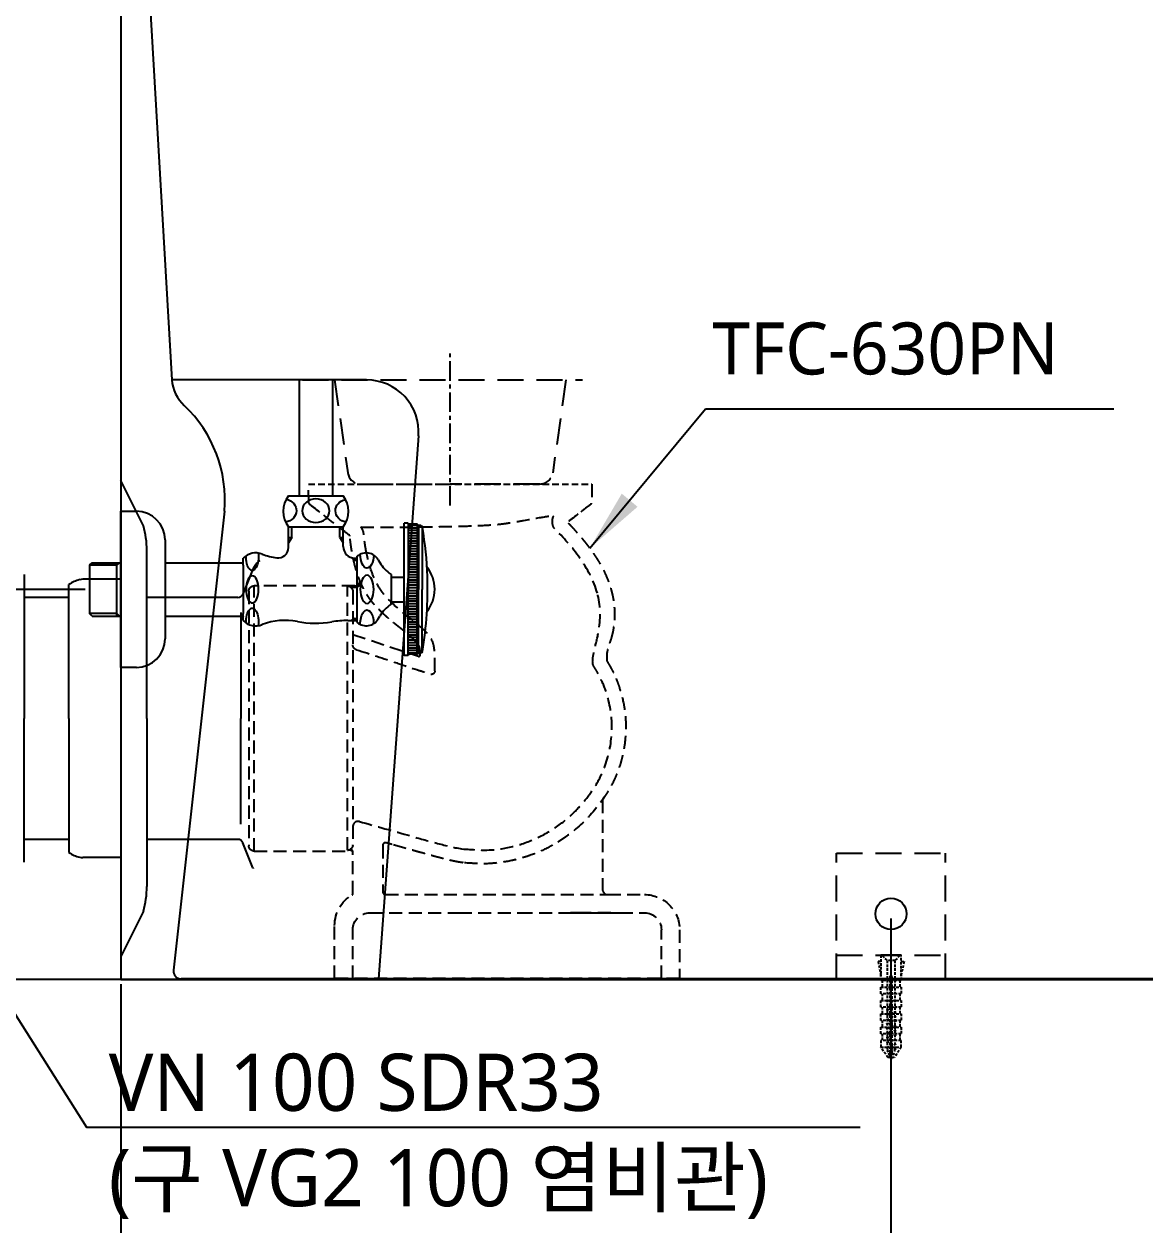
# Model space of a CAD drawing. Extents: x 5956 to 12061, y 2783 to 5292.
# Drawn here: x 9388.9 to 9820, y 3017.4 to 3479.1 of the extents above; entities that cross this region are included whole.
import ezdxf

# ---------------------------------------------------------------- set-up
doc = ezdxf.new("R2010")
doc.units = 0
doc.header["$LTSCALE"] = 20
doc.header["$MEASUREMENT"] = 0
for name, pattern in [('CENTER', [2, 1.25, -0.25, 0.25, -0.25]), ('HIDDEN', [0.375, 0.25, -0.125]), ('HIDDEN2', [0.1875, 0.125, -0.0625])]:
    doc.linetypes.add(name, pattern=pattern)
doc.layers.get('0').update_dxf_attribs({"linetype": 'CONTINUOUS'})
doc.layers.get('DEFPOINTS').update_dxf_attribs({"linetype": 'CONTINUOUS'})
for name, color, linetype in [('2', 2, 'CONTINUOUS'), ('3', 3, 'CONTINUOUS'), ('4', 4, 'CONTINUOUS'), ('6', 6, 'CONTINUOUS'), ('전열', 7, 'CONTINUOUS')]:
    doc.layers.add(name, color=color, linetype=linetype)
doc.styles.add('ROMANS', font='NanumGothic.ttf', dxfattribs={"height": 10.144927})
doc.styles.get("Standard").update_dxf_attribs({"font": 'NanumGothic.ttf'})
doc.dimstyles.get("Standard").update_dxf_attribs({"dimtxt": 2.7, "dimasz": 2.5, "dimexe": 1.5, "dimexo": 1.5, "dimgap": 1.5, "dimtad": 1, "dimdec": 0, "dimlfac": 10, "dimzin": 0, "dimdsep": 46, "dimtxsty": 'Standard', "dimcen": 0, "dimclrt": 2, "dimadec": 0, "dimazin": 0, "dimtfac": 1, "dimtdec": 0, "dimtmove": 0, "dimatfit": 3, "dimfxl": 0, "dimtolj": 1, "dimtzin": 0, "dimarcsym": 0})

# ---------------------------------------------------------------- blocks, each defined once
blk = doc.blocks.new('*D18')
at = {"color": 3, "lineweight": -2}
for p, q in [((9412.43, 3261.75), (9272.85, 3261.75)), ((9278.85, 3237.75), (9278.85, 3211.78)), ((9278.85, 3135.75), (9278.85, 3161.72)), ((9424.31, 3111.75), (9272.85, 3111.75))]:
    blk.add_line(p, q, dxfattribs=at)
at = {"color": 3}
for points in [[(9274.85, 3237.75), (9282.85, 3237.75), (9278.85, 3261.75)], [(9274.85, 3135.75), (9282.85, 3135.75), (9278.85, 3111.75)]]:
    blk.add_solid(points, dxfattribs=at)
at = {"layer": 'DEFPOINTS', "color": 0}
for p in [(9278.85, 3261.75), (9414.23, 3261.75), (9426.11, 3111.75)]:
    blk.add_point(p, dxfattribs=at)
at = {"color": 2, "insert": (9278.85, 3186.75), "char_height": 24, "attachment_point": 5}
blk.add_mtext('\\A1;150', dxfattribs=at)
blk = doc.blocks.new('*D20')
at = {"color": 3, "lineweight": -2}
for p, q in [((9495.67, 3687.75), (9228.54, 3687.75)), ((9234.54, 3663.75), (9234.54, 3424.68)), ((9234.54, 3135.75), (9234.54, 3374.82)), ((9479.63, 3111.75), (9228.54, 3111.75))]:
    blk.add_line(p, q, dxfattribs=at)
at = {"color": 3}
for points in [[(9230.54, 3663.75), (9238.54, 3663.75), (9234.54, 3687.75)], [(9230.54, 3135.75), (9238.54, 3135.75), (9234.54, 3111.75)]]:
    blk.add_solid(points, dxfattribs=at)
at = {"layer": 'DEFPOINTS', "color": 0}
for p in [(9497.47, 3687.75), (9234.54, 3111.75), (9481.43, 3111.75)]:
    blk.add_point(p, dxfattribs=at)
at = {"color": 2, "insert": (9234.54, 3399.75), "char_height": 24, "attachment_point": 5}
blk.add_mtext('\\A1;575', dxfattribs=at)
blk = doc.blocks.new('*D24')
at = {"color": 3, "lineweight": -2}
for p, q in [((9722.3, 3135.2), (9722.3, 2955.58)), ((9426.11, 3109.95), (9426.11, 2955.58)), ((9450.11, 2961.58), (9698.3, 2961.58))]:
    blk.add_line(p, q, dxfattribs=at)
at = {"color": 3}
for points in [[(9450.11, 2965.58), (9450.11, 2957.58), (9426.11, 2961.58)], [(9698.3, 2965.58), (9698.3, 2957.58), (9722.3, 2961.58)]]:
    blk.add_solid(points, dxfattribs=at)
at = {"layer": 'DEFPOINTS', "color": 0}
for p in [(9722.3, 3137), (9426.11, 3111.75), (9722.3, 2961.58)]:
    blk.add_point(p, dxfattribs=at)
at = {"color": 2, "insert": (9579.2, 2986.65), "char_height": 24, "attachment_point": 5}
blk.add_mtext('\\A1;295', dxfattribs=at)
blk = doc.blocks.new('*D25')
at = {"color": 3, "lineweight": -2}
for p, q in [((10113.67, 3508.31), (10113.67, 2895.88)), ((9426.11, 3109.95), (9426.11, 2895.88)), ((9450.11, 2901.88), (10089.67, 2901.88))]:
    blk.add_line(p, q, dxfattribs=at)
at = {"color": 3}
for points in [[(9450.11, 2905.88), (9450.11, 2897.88), (9426.11, 2901.88)], [(10089.67, 2905.88), (10089.67, 2897.88), (10113.67, 2901.88)]]:
    blk.add_solid(points, dxfattribs=at)
at = {"layer": 'DEFPOINTS', "color": 0}
for p in [(10113.67, 3510.11), (9426.11, 3111.75), (10113.67, 2901.88)]:
    blk.add_point(p, dxfattribs=at)
at = {"color": 2, "insert": (9749.76, 2926.95), "char_height": 24, "attachment_point": 5}
blk.add_mtext('\\A1;690', dxfattribs=at)
blk = doc.blocks.new('*D27')
at = {"color": 3, "lineweight": -2}
for p, q in [((9651.66, 4066.57), (9163.41, 4066.57)), ((9169.41, 4042.57), (9169.41, 3614.23)), ((9169.41, 3135.75), (9169.41, 3564.1)), ((9424.31, 3111.75), (9163.41, 3111.75))]:
    blk.add_line(p, q, dxfattribs=at)
at = {"color": 3}
for points in [[(9165.41, 4042.57), (9173.41, 4042.57), (9169.41, 4066.57)], [(9165.41, 3135.75), (9173.41, 3135.75), (9169.41, 3111.75)]]:
    blk.add_solid(points, dxfattribs=at)
at = {"layer": 'DEFPOINTS', "color": 0}
for p in [(9653.46, 4066.57), (9169.41, 3111.75), (9426.11, 3111.75)]:
    blk.add_point(p, dxfattribs=at)
at = {"color": 2, "insert": (9169.41, 3589.16), "char_height": 24, "attachment_point": 5}
blk.add_mtext('\\A1;955', dxfattribs=at)

msp = doc.modelspace()

# ---------------------------------------------------------------- linework, layer by layer
at = {"color": 7}
for p, q in [((9437.3, 3487.65), (9445.69, 3342.24)), ((9520.65, 3342.24), (9445.69, 3342.24)), ((9540.6, 3320.77), (9525.26, 3112)), ((9465.93, 3291.81), (9446.36, 3115.33)), ((9974.92, 3112), (9449.34, 3112))]:
    msp.add_line(p, q, dxfattribs=at)
at = {"color": 1, "linetype": 'CENTER', "ltscale": 0.3}
msp.add_line((9552.8, 3293.97), (9552.8, 3352.45), dxfattribs=at)
at = {"color": 6}
for p, q in [((9434.8, 3286.22), (9426.12, 3303.62)), ((9436.12, 3212.12), (9436.12, 3276.73)), ((9426.12, 3265.62), (9411.51, 3265.62)), ((9406.12, 3212.12), (9406.12, 3263.62)), ((9406.12, 3212.12), (9406.12, 3160.62)), ((9436.12, 3212.12), (9436.12, 3147.51)), ((9426.12, 3158.62), (9411.51, 3158.62)), ((9434.8, 3138.02), (9426.12, 3120.62))]:
    msp.add_line(p, q, dxfattribs=at)
at = {"color": 2, "linetype": 'HIDDEN2'}
msp.add_line((9498.29, 3302.24), (9607.3, 3302.24), dxfattribs=at)
at = {"color": 2, "linetype": 'HIDDEN'}
for p, q in [((9498.45, 3294.91), (9498.29, 3302.24)), ((9607.3, 3302.24), (9607.15, 3294.93)), ((9518.1, 3264.93), (9518.1, 3265.01)), ((9518.1, 3264.93), (9518.14, 3264.93)), ((9475.35, 3261.1), (9475.35, 3163.15)), ((9477.35, 3161.14), (9477.35, 3263.1)), ((9516.1, 3263.1), (9477.35, 3263.1)), ((9513.35, 3161.54), (9513.35, 3262.92)), ((9513.35, 3262.92), (9516.1, 3262.92)), ((9516.1, 3262.42), (9514.62, 3262.42)), ((9515.35, 3260.87), (9515.35, 3163.56)), ((9516.1, 3262.92), (9516.1, 3262.42)), ((9515.35, 3244.43), (9540.62, 3236.01)), ((9611.35, 3180.69), (9611.35, 3146.42)), ((9526.85, 3163.35), (9526.85, 3145.42)), ((9477.35, 3161.14), (9514.85, 3161.14)), ((9514.86, 3161.54), (9513.35, 3161.54)), ((9514.85, 3161.14), (9514.85, 3161.52)), ((9515.35, 3144.71), (9515.35, 3161.03)), ((9527.85, 3144.42), (9557.6, 3144.42)), ((9527.85, 3144.42), (9613.35, 3144.42)), ((9613.35, 3144.42), (9627.5, 3144.42)), ((9521.85, 3137.42), (9556.1, 3137.42)), ((9556.1, 3137.42), (9579.44, 3137.42)), ((9579.44, 3137.42), (9618, 3137.42)), ((9599, 3137.42), (9619, 3137.42)), ((9603.5, 3137.42), (9599, 3137.42)), ((9603.5, 3137.42), (9599, 3137.42)), ((9603.5, 3137.42), (9614.5, 3137.42)), ((9614.5, 3137.42), (9603.5, 3137.42)), ((9614.5, 3137.42), (9603.5, 3137.42)), ((9603.5, 3137.42), (9614.5, 3137.42)), ((9614.5, 3137.42), (9619, 3137.42)), ((9614.5, 3137.42), (9619, 3137.42)), ((9618, 3137.42), (9627.5, 3137.42)), ((9508.35, 3112.12), (9508.35, 3132.59)), ((9515.35, 3112.12), (9515.35, 3130.92)), ((9634, 3112.12), (9634, 3130.92)), ((9641, 3130.92), (9641, 3112.12)), ((9641, 3112.12), (9508.35, 3112.12))]:
    msp.add_line(p, q, dxfattribs=at)
at = {"color": 5}
for p, q in [((9476.93, 3269.54), (9473.01, 3259.87)), ((9406.12, 3258.62), (9388.88, 3258.62)), ((9436.15, 3258.62), (9436.12, 3258.62)), ((9471.15, 3258.62), (9436.12, 3258.62)), ((9436.33, 3258.62), (9436.12, 3258.62)), ((9472.27, 3252.81), (9472.27, 3212.12)), ((9472.27, 3171.43), (9472.27, 3212.12)), ((9406.12, 3165.62), (9388.88, 3165.62)), ((9471.15, 3165.62), (9436.12, 3165.62)), ((9476.93, 3154.7), (9473.01, 3164.37))]:
    msp.add_line(p, q, dxfattribs=at)
at = {"linetype": 'HIDDEN', "ltscale": 0.2}
for p, q in [((9726.23, 3121.08), (9718.37, 3121.08)), ((9718.37, 3121.08), (9718.37, 3113.06)), ((9718.91, 3120.94), (9720.77, 3119.07)), ((9725.63, 3121.08), (9718.96, 3121.08)), ((9725.69, 3120.94), (9723.82, 3119.07)), ((9726.23, 3113.06), (9726.23, 3121.08)), ((9718.37, 3118.67), (9717.35, 3118.67)), ((9717.35, 3118.67), (9718.37, 3113.46)), ((9723.82, 3119.07), (9720.77, 3119.07)), ((9720.77, 3119.07), (9720.77, 3084.98)), ((9723.82, 3119.07), (9723.82, 3084.98)), ((9726.23, 3118.67), (9727.31, 3118.67)), ((9727.31, 3118.67), (9726.23, 3113.46)), ((9718.37, 3111.45), (9718.37, 3114.02)), ((9722.78, 3113.06), (9721.82, 3113.06)), ((9721.82, 3113.06), (9721.82, 3083.38)), ((9722.78, 3083.38), (9722.78, 3113.06)), ((9726.23, 3114.02), (9726.23, 3111.45)), ((9721.82, 3111.45), (9718.37, 3111.45)), ((9718.37, 3106.32), (9718.37, 3108.89)), ((9718.37, 3108.89), (9721.82, 3108.89)), ((9718.93, 3111.45), (9718.93, 3108.89)), ((9726.23, 3111.45), (9722.78, 3111.45)), ((9722.78, 3108.89), (9726.23, 3108.89)), ((9725.67, 3111.45), (9725.67, 3108.89)), ((9726.23, 3108.89), (9726.23, 3106.32)), ((9721.82, 3106.32), (9718.37, 3106.32)), ((9718.37, 3101.19), (9718.37, 3103.75)), ((9718.37, 3103.75), (9721.82, 3103.75)), ((9718.93, 3106.32), (9718.93, 3103.75)), ((9726.23, 3106.32), (9722.78, 3106.32)), ((9722.78, 3103.75), (9726.23, 3103.75)), ((9725.67, 3106.32), (9725.67, 3103.75)), ((9726.23, 3103.75), (9726.23, 3101.19)), ((9721.82, 3101.19), (9718.37, 3101.19)), ((9718.37, 3096.05), (9718.37, 3098.62)), ((9718.37, 3098.62), (9721.82, 3098.62)), ((9718.93, 3101.19), (9718.93, 3098.62)), ((9724.3, 3101.07), (9720.29, 3099.75)), ((9724.3, 3099.29), (9720.29, 3097.98)), ((9726.23, 3101.19), (9722.78, 3101.19)), ((9722.78, 3098.62), (9726.23, 3098.62)), ((9725.67, 3101.19), (9725.67, 3098.62)), ((9726.23, 3098.62), (9726.23, 3096.05)), ((9721.82, 3096.05), (9718.37, 3096.05)), ((9718.37, 3090.92), (9718.37, 3093.48)), ((9718.37, 3093.48), (9721.82, 3093.48)), ((9718.93, 3096.05), (9718.93, 3093.48)), ((9724.3, 3097.52), (9720.29, 3096.2)), ((9724.3, 3095.75), (9720.29, 3094.43)), ((9724.3, 3093.97), (9720.29, 3092.66)), ((9726.23, 3096.05), (9722.78, 3096.05)), ((9722.78, 3093.48), (9726.23, 3093.48)), ((9725.67, 3096.05), (9725.67, 3093.48)), ((9726.23, 3093.48), (9726.23, 3090.92)), ((9721.82, 3090.92), (9718.37, 3090.92)), ((9718.93, 3090.92), (9718.93, 3088.35)), ((9724.3, 3092.2), (9720.29, 3090.89)), ((9724.3, 3090.43), (9720.29, 3089.11)), ((9724.3, 3088.66), (9720.29, 3087.34)), ((9726.23, 3090.92), (9722.78, 3090.92)), ((9725.67, 3090.92), (9725.67, 3088.35)), ((9718.37, 3088.35), (9718.37, 3085.78)), ((9721.82, 3088.35), (9718.37, 3088.35)), ((9721.1, 3081.77), (9718.37, 3085.78)), ((9718.37, 3085.78), (9721.82, 3085.78)), ((9724.3, 3086.88), (9720.29, 3085.57)), ((9724.3, 3085.11), (9720.72, 3083.93)), ((9720.77, 3084.98), (9722.3, 3080.97)), ((9723.82, 3084.98), (9722.3, 3080.97)), ((9726.23, 3088.35), (9722.78, 3088.35)), ((9722.78, 3085.78), (9726.23, 3085.78)), ((9726.23, 3085.78), (9723.5, 3081.77)), ((9726.23, 3085.78), (9726.23, 3088.35)), ((9723.5, 3081.77), (9721.1, 3081.77)), ((9723.75, 3083.16), (9721.32, 3082.36)), ((9721.82, 3083.38), (9722.78, 3083.38))]:
    msp.add_line(p, q, dxfattribs=at)
at = {"color": 7}
for centre, radius, start, end in [((9460.64, 3343.53), 15, 184.9422, 227.6133), ((9520.65, 3322.24), 20, 355.7986, 90), ((9416.11, 3296.17), 50.01, 355.0116, 46.5106), ((9449.34, 3115), 3, 173.6733, 270)]:
    msp.add_arc(centre, radius, start, end, dxfattribs=at)
at = {"color": 7, "linetype": 'HIDDEN'}
for centre, start, end in [((9518.35, 3307.24), 188.1301, 270), ((9587.25, 3307.24), 270, 351.8699)]:
    msp.add_arc(centre, 5, start, end, dxfattribs=at)
at = {"color": 6}
for centre, radius, start, end in [((9401.12, 3276.73), 35, 0, 15.7342), ((9413.51, 3252.57), 13.3, 103.9047, 123.7685), ((9411.51, 3260.62), 5, 90, 103.9047), ((9413.51, 3171.67), 13.3, 236.2315, 256.0953), ((9411.51, 3163.62), 5, 256.0953, 270), ((9401.12, 3147.51), 35, 344.2658, 0)]:
    msp.add_arc(centre, radius, start, end, dxfattribs=at)
at = {"color": 2, "linetype": 'HIDDEN'}
for centre, radius, start, end in [((9513.7, 3282.16), 0.5, 5.5039, 52.3246), ((9540.78, 3236.48), 0.5, 251.5388, 0.4513), ((9613.57, 3237.36), 0.5, 167.2289, 180.4439), ((9613.54, 3234.36), 0.5, 178.4553, 211.774), ((9611.85, 3180.69), 0.5, 144.9489, 180), ((9527.85, 3163.35), 1, 74.2908, 180), ((9514.85, 3144.71), 0.5, 300, 0), ((9527.85, 3145.42), 1, 180, 270), ((9613.35, 3146.42), 2, 180, 270)]:
    msp.add_arc(centre, radius, start, end, dxfattribs=at)
at = {"color": 5}
for centre, radius, start, end in [((9485.9, 3265.12), 10, 128.9254, 153.7566), ((9471.15, 3260.62), 2, 270, 337.9163), ((9471.15, 3163.62), 2, 22.0837, 90), ((9485.9, 3159.12), 10, 206.2434, 207.6566)]:
    msp.add_arc(centre, radius, start, end, dxfattribs=at)
at = {"color": 2, "linetype": 'HIDDEN', "extrusion": (0, 0, -1)}
for centre, radius, start, end in [((-9521.85, 3132.59), 13.5, 0, 60), ((-9627.5, 3130.92), 13.5, 90, 180), ((-9521.85, 3130.92), 6.5, 0, 90), ((-9627.5, 3130.92), 6.5, 90, 180)]:
    msp.add_arc(centre, radius, start, end, dxfattribs=at)
at = {"linetype": 'HIDDEN', "ltscale": 0.2}
for centre, start, end in [((9718.96, 3121), 90, 225), ((9725.63, 3121), 315, 90)]:
    msp.add_arc(centre, 0.0802, start, end, dxfattribs=at)
at = {"color": 2, "linetype": 'HIDDEN'}
for centre, major_axis, ratio, start_param, end_param in [((9514.85, 3161.03), (0.5, 0), 0.992126, 0, 1.570796), ((9514.86, 3161.04), (0.354, -0.354), 0.983944, 0.793491, 2.348102)]:
    msp.add_ellipse(centre, major_axis=major_axis, ratio=ratio, start_param=start_param, end_param=end_param, dxfattribs=at)
for points, knots in [([(9498.45, 3294.91), (9498.45, 3294.86), (9498.46, 3294.8), (9498.5, 3294.7), (9498.53, 3294.65), (9498.58, 3294.58), (9498.61, 3294.55), (9498.64, 3294.53)], [0, 0, 0, 0, 0.380921, 0.380921, 0.760557, 0.760557, 1, 1, 1, 1]), ([(9498.64, 3294.53), (9500.94, 3292.72), (9503.25, 3290.92), (9505.69, 3289.02), (9505.82, 3288.91), (9505.95, 3288.81)], [0.0055737, 0.0055737, 0.0055737, 0.0055737, 0.946357, 0.946357, 1, 1, 1, 1]), ([(9514, 3282.56), (9512.91, 3283.4), (9511.82, 3284.25), (9509, 3286.43), (9507.28, 3287.77), (9503.25, 3290.92), (9500.94, 3292.72), (9498.64, 3294.53)], [0, 0, 0, 0, 0.212526, 0.212526, 0.548914, 0.548914, 1, 1, 1, 1]), ([(9606.96, 3294.54), (9605.55, 3293.45), (9604.15, 3292.36), (9601.28, 3290.14), (9599.82, 3289.02), (9598.36, 3287.9)], [0, 0, 0, 0, 0.491962, 0.491962, 1, 1, 1, 1]), ([(9606.96, 3294.54), (9607, 3294.58), (9607.04, 3294.62), (9607.1, 3294.72), (9607.12, 3294.77), (9607.14, 3294.86), (9607.15, 3294.89), (9607.15, 3294.93)], [0, 0, 0, 0, 0.381879, 0.381879, 0.764662, 0.764662, 1, 1, 1, 1]), ([(9518.45, 3285.71), (9518.56, 3285.7), (9518.69, 3285.7), (9519.34, 3285.68), (9520.05, 3285.66), (9522.85, 3285.64), (9525.59, 3285.63), (9532.45, 3285.66), (9536.57, 3285.69), (9545.51, 3285.79), (9550.3, 3285.87), (9557.41, 3286.04), (9559.76, 3286.11), (9564.38, 3286.29), (9566.64, 3286.39), (9569.92, 3286.64), (9570.99, 3286.73), (9573.11, 3286.97), (9574.16, 3287.12), (9577.24, 3287.58), (9579.19, 3287.91), (9584.66, 3288.9), (9587.71, 3289.44), (9590.89, 3289.93), (9591.71, 3290.03), (9592.45, 3290.11), (9592.6, 3290.12), (9592.72, 3290.13)], [0, 0, 0, 0, 0.022457, 0.022457, 0.090678, 0.090678, 0.22712, 0.22712, 0.363562, 0.363562, 0.500004, 0.500004, 0.568225, 0.568225, 0.636446, 0.636446, 0.670556, 0.670556, 0.704667, 0.704667, 0.772888, 0.772888, 0.90933, 0.90933, 0.977551, 0.977551, 1, 1, 1, 1]), ([(9592.77, 3285.33), (9592.48, 3285.64), (9592.34, 3286.06), (9592.15, 3286.88), (9592.11, 3287.3), (9592.1, 3288.14), (9592.13, 3288.56), (9592.31, 3289.39), (9592.43, 3289.81), (9592.72, 3290.13)], [0, 0, 0, 0, 0.25, 0.25, 0.5, 0.5, 0.75, 0.75, 1, 1, 1, 1]), ([(9598.3, 3287.16), (9598.36, 3287.1), (9598.41, 3287.04), (9598.75, 3286.67), (9599.04, 3286.36), (9599.62, 3285.74), (9599.91, 3285.42), (9600.77, 3284.47), (9601.35, 3283.82), (9602.21, 3282.84), (9602.5, 3282.5), (9602.92, 3282), (9603.06, 3281.83), (9603.35, 3281.5), (9603.49, 3281.32), (9603.92, 3280.81), (9604.2, 3280.46), (9604.77, 3279.75), (9605.06, 3279.39), (9605.9, 3278.3), (9606.46, 3277.56), (9607.29, 3276.41), (9607.56, 3276.02), (9608.1, 3275.24), (9608.36, 3274.84), (9608.89, 3274.04), (9609.15, 3273.63), (9609.66, 3272.8), (9609.92, 3272.38), (9610.67, 3271.1), (9611.16, 3270.21), (9612.1, 3268.37), (9612.54, 3267.42), (9613.38, 3265.44), (9613.77, 3264.43), (9614.21, 3263.11), (9614.3, 3262.84), (9614.46, 3262.31), (9614.54, 3262.04), (9614.78, 3261.23), (9614.92, 3260.68), (9615.32, 3259.01), (9615.53, 3257.87), (9615.77, 3256.12), (9615.84, 3255.53), (9615.9, 3254.79), (9615.91, 3254.64), (9615.93, 3254.34), (9615.94, 3254.19), (9615.97, 3253.74), (9615.98, 3253.44), (9616.01, 3252.53), (9616.01, 3251.93), (9615.98, 3250.73), (9615.95, 3250.13), (9615.81, 3248.33), (9615.65, 3247.13), (9615.42, 3245.94)], [0, 0, 0, 0, 0.006479, 0.006479, 0.039596, 0.039596, 0.072713, 0.072713, 0.138948, 0.138948, 0.172066, 0.172066, 0.188624, 0.188624, 0.205183, 0.205183, 0.2383, 0.2383, 0.271418, 0.271418, 0.337652, 0.337652, 0.37077, 0.37077, 0.403887, 0.403887, 0.437005, 0.437005, 0.470122, 0.470122, 0.536357, 0.536357, 0.602591, 0.602591, 0.668826, 0.668826, 0.685385, 0.685385, 0.701944, 0.701944, 0.735061, 0.735061, 0.801296, 0.801296, 0.834413, 0.834413, 0.842692, 0.842692, 0.850972, 0.850972, 0.86753, 0.86753, 0.900648, 0.900648, 0.933765, 0.933765, 1, 1, 1, 1]), ([(9519.49, 3283.53), (9519.46, 3283.8), (9519.36, 3284.06), (9519.16, 3284.56), (9519.05, 3284.8), (9518.79, 3285.28), (9518.64, 3285.52), (9518.45, 3285.71)], [0, 0, 0, 0, 0.335594, 0.335594, 0.662972, 0.662972, 1, 1, 1, 1]), ([(9520.69, 3275.34), (9520.45, 3276.47), (9520.25, 3277.61), (9519.95, 3279.56), (9519.84, 3280.37), (9519.65, 3281.97), (9519.56, 3282.75), (9519.49, 3283.53)], [0, 0, 0, 0, 0.419048, 0.419048, 0.715803, 0.715803, 1, 1, 1, 1]), ([(9609.38, 3260.29), (9607.98, 3265.19), (9605.56, 3269.63), (9599.71, 3277.92), (9596.32, 3281.7), (9592.77, 3285.33)], [0, 0, 0, 0, 0.5, 0.5, 1, 1, 1, 1]), ([(9540.34, 3240.77), (9540.16, 3240.99), (9539.97, 3241.21), (9539.72, 3241.49), (9539.66, 3241.54), (9539.56, 3241.65), (9539.51, 3241.71), (9539.35, 3241.87), (9539.24, 3241.99), (9539.07, 3242.16), (9539.01, 3242.22), (9538.89, 3242.34), (9538.83, 3242.4), (9538.65, 3242.58), (9538.52, 3242.7), (9538.15, 3243.06), (9537.88, 3243.3), (9537.33, 3243.79), (9537.05, 3244.05), (9536.45, 3244.56), (9536.14, 3244.82), (9535.74, 3245.14), (9535.66, 3245.21), (9535.5, 3245.34), (9535.26, 3245.54), (9535.02, 3245.73), (9534.78, 3245.93), (9534.7, 3245.99), (9534.53, 3246.13), (9534.28, 3246.33), (9534.02, 3246.53), (9533.66, 3246.82), (9533.48, 3246.96), (9533.1, 3247.25), (9532.91, 3247.4), (9532.52, 3247.71), (9532.33, 3247.87), (9531.93, 3248.18), (9531.73, 3248.35), (9531.33, 3248.67), (9531.13, 3248.83), (9530.72, 3249.17), (9530.52, 3249.34), (9530.11, 3249.68), (9529.91, 3249.85), (9529.5, 3250.19), (9529.3, 3250.37), (9528.99, 3250.63), (9528.89, 3250.72), (9528.68, 3250.9), (9528.58, 3250.99), (9528.28, 3251.26), (9528.07, 3251.44), (9527.65, 3251.82), (9527.45, 3252.01), (9527.03, 3252.39), (9526.82, 3252.59), (9526.4, 3252.99), (9526.19, 3253.19), (9525.88, 3253.49), (9525.77, 3253.6), (9525.57, 3253.8), (9525.46, 3253.91), (9525.25, 3254.12), (9525.15, 3254.22), (9524.93, 3254.44), (9524.83, 3254.55), (9524.5, 3254.89), (9524.28, 3255.13), (9523.93, 3255.51), (9523.81, 3255.65), (9523.57, 3255.92), (9523.33, 3256.19), (9523.09, 3256.49), (9522.9, 3256.71), (9522.84, 3256.79), (9522.72, 3256.94), (9522.54, 3257.17), (9522.36, 3257.4), (9522.12, 3257.72), (9522.01, 3257.87), (9521.67, 3258.35), (9521.45, 3258.67), (9521.02, 3259.31), (9520.82, 3259.63), (9520.52, 3260.12), (9520.42, 3260.28), (9520.23, 3260.61), (9520.14, 3260.77), (9519.87, 3261.25), (9519.7, 3261.57), (9519.46, 3262.04), (9519.39, 3262.19), (9519.23, 3262.5), (9519.16, 3262.65), (9518.94, 3263.1), (9518.8, 3263.4), (9518.64, 3263.77), (9518.6, 3263.84), (9518.54, 3263.99), (9518.51, 3264.06), (9518.41, 3264.28), (9518.35, 3264.43), (9518.16, 3264.87), (9518.04, 3265.17), (9517.8, 3265.76), (9517.69, 3266.06), (9517.47, 3266.65), (9517.36, 3266.94), (9517.16, 3267.54), (9517.06, 3267.83), (9516.87, 3268.42), (9516.77, 3268.71), (9516.6, 3269.29), (9516.51, 3269.58), (9516.1, 3271.02), (9515.82, 3272.16), (9515.51, 3273.55), (9515.45, 3273.83), (9515.33, 3274.39), (9515.28, 3274.66), (9515.12, 3275.5), (9515.02, 3276.05), (9514.88, 3276.88), (9514.83, 3277.15), (9514.75, 3277.7), (9514.69, 3278.11), (9514.63, 3278.53), (9514.59, 3278.8), (9514.57, 3278.94), (9514.52, 3279.35), (9514.46, 3279.76), (9514.42, 3280.16), (9514.38, 3280.43), (9514.37, 3280.57), (9514.32, 3280.96), (9514.27, 3281.47), (9514.22, 3281.97), (9514.2, 3282.21)], [0, 0, 0, 0, 0.031796, 0.031796, 0.039745, 0.039745, 0.047694, 0.047694, 0.063592, 0.063592, 0.071541, 0.071541, 0.07949, 0.07949, 0.095388, 0.095388, 0.127185, 0.127185, 0.158981, 0.158981, 0.190777, 0.190777, 0.198726, 0.198726, 0.206675, 0.222573, 0.222573, 0.230522, 0.230522, 0.238471, 0.254369, 0.254369, 0.270267, 0.270267, 0.286165, 0.286165, 0.302063, 0.302063, 0.317961, 0.317961, 0.333859, 0.333859, 0.349758, 0.349758, 0.365656, 0.365656, 0.381554, 0.381554, 0.389503, 0.389503, 0.397452, 0.397452, 0.41335, 0.41335, 0.429248, 0.429248, 0.445146, 0.445146, 0.461044, 0.461044, 0.468993, 0.468993, 0.476942, 0.476942, 0.484891, 0.484891, 0.49284, 0.49284, 0.508738, 0.508738, 0.516687, 0.516687, 0.524636, 0.532585, 0.532585, 0.53656, 0.53656, 0.540534, 0.548483, 0.548483, 0.556432, 0.556432, 0.57233, 0.57233, 0.588229, 0.588229, 0.596178, 0.596178, 0.604127, 0.604127, 0.620025, 0.620025, 0.627974, 0.627974, 0.635923, 0.635923, 0.651821, 0.651821, 0.655795, 0.655795, 0.65977, 0.65977, 0.667719, 0.667719, 0.683617, 0.683617, 0.699515, 0.699515, 0.715413, 0.715413, 0.731311, 0.731311, 0.747209, 0.747209, 0.763107, 0.763107, 0.8267, 0.8267, 0.842598, 0.842598, 0.858496, 0.858496, 0.890292, 0.890292, 0.90619, 0.90619, 0.922088, 0.930037, 0.930037, 0.937986, 0.937986, 0.953884, 0.961833, 0.961833, 0.969782, 0.969782, 0.98568, 1, 1, 1, 1]), ([(9544.1, 3244.72), (9542.98, 3245.95), (9541.71, 3247.01), (9539.19, 3249.14), (9537.9, 3250.17), (9534.04, 3253.27), (9531.5, 3255.4), (9528.07, 3258.93), (9527, 3260.16), (9525.14, 3262.87), (9524.34, 3264.36), (9522.3, 3268.9), (9521.37, 3272.08), (9520.69, 3275.34)], [0, 0, 0, 0, 0.125, 0.125, 0.25, 0.25, 0.5, 0.5, 0.625, 0.625, 0.75, 0.75, 1, 1, 1, 1]), ([(9516.1, 3263.1), (9516.33, 3263.1), (9516.55, 3263.14), (9516.98, 3263.29), (9517.18, 3263.4), (9517.53, 3263.68), (9517.68, 3263.85), (9517.92, 3264.23), (9518.01, 3264.44), (9518.08, 3264.78), (9518.1, 3264.9), (9518.1, 3265.02)], [0, 0, 0, 0, 0.22077, 0.22077, 0.441538, 0.441538, 0.662349, 0.662349, 0.883252, 0.883252, 1, 1, 1, 1]), ([(9516.1, 3262.92), (9516.25, 3262.92), (9516.39, 3262.94), (9516.75, 3263.02), (9516.97, 3263.1), (9517.35, 3263.34), (9517.52, 3263.49), (9517.8, 3263.85), (9517.92, 3264.05), (9518.06, 3264.48), (9518.1, 3264.71), (9518.1, 3264.93)], [0, 0, 0, 0, 0.137447, 0.137447, 0.352153, 0.352153, 0.567776, 0.567776, 0.783861, 0.783861, 1, 1, 1, 1]), ([(9518.47, 3264.14), (9518.47, 3264.12), (9518.47, 3264.11), (9518.37, 3263.83), (9518.23, 3263.58), (9517.88, 3263.14), (9517.66, 3262.95), (9517.18, 3262.65), (9516.92, 3262.54), (9516.47, 3262.44), (9516.28, 3262.42), (9516.1, 3262.42)], [0, 0, 0, 0, 0.012603, 0.012603, 0.284575, 0.284575, 0.55614, 0.55614, 0.826724, 0.826724, 1, 1, 1, 1]), ([(9475.35, 3261.1), (9475.35, 3261.3), (9475.39, 3261.51), (9475.51, 3261.91), (9475.62, 3262.12), (9475.89, 3262.48), (9476.05, 3262.64), (9476.43, 3262.89), (9476.64, 3262.98), (9477.02, 3263.08), (9477.19, 3263.1), (9477.35, 3263.1)], [0, 0, 0, 0, 0.194193, 0.194193, 0.409041, 0.409041, 0.623829, 0.623829, 0.838525, 0.838525, 1, 1, 1, 1]), ([(9514.62, 3262.42), (9514.51, 3262.51), (9514.4, 3262.59), (9514.09, 3262.76), (9513.9, 3262.83), (9513.59, 3262.9), (9513.48, 3262.91), (9513.36, 3262.92), (9513.36, 3262.92), (9513.35, 3262.92)], [0, 0, 0, 0, 0.286477, 0.286477, 0.732044, 0.732044, 0.993904, 0.993904, 1, 1, 1, 1]), ([(9514.62, 3262.42), (9514.79, 3262.29), (9514.93, 3262.12), (9515.16, 3261.75), (9515.25, 3261.54), (9515.34, 3261.17), (9515.35, 3261.02), (9515.35, 3260.87)], [0, 0, 0, 0, 0.363409, 0.363409, 0.744982, 0.744982, 1, 1, 1, 1]), ([(9607.8, 3232.56), (9607.43, 3233.7), (9607.58, 3234.91), (9607.96, 3237.23), (9608.24, 3238.37), (9609.06, 3241.8), (9609.62, 3244.08), (9610.72, 3251.04), (9610.67, 3255.74), (9609.38, 3260.29)], [0, 0, 0, 0, 0.125, 0.125, 0.25, 0.25, 0.5, 0.5, 1, 1, 1, 1]), ([(9615.42, 3245.94), (9615.31, 3245.4), (9615.2, 3244.86), (9614.92, 3243.75), (9614.76, 3243.15), (9614.57, 3242.54), (9614.54, 3242.47), (9614.53, 3242.43), (9614.5, 3242.33), (9614.47, 3242.26), (9614.41, 3242.05), (9614.36, 3241.92), (9614.23, 3241.55), (9614.15, 3241.32), (9614.01, 3240.92), (9613.94, 3240.75), (9613.83, 3240.44), (9613.78, 3240.3), (9613.73, 3240.17), (9613.72, 3240.14), (9613.71, 3240.09), (9613.7, 3240.07), (9613.68, 3240), (9613.66, 3239.96), (9613.62, 3239.84), (9613.6, 3239.76), (9613.53, 3239.55), (9613.5, 3239.44), (9613.48, 3239.33), (9613.47, 3239.31), (9613.47, 3239.29), (9613.47, 3239.28), (9613.46, 3239.27), (9613.46, 3239.27), (9613.46, 3239.25), (9613.45, 3239.23), (9613.43, 3239.12), (9613.4, 3238.98), (9613.34, 3238.68), (9613.32, 3238.56), (9613.29, 3238.4), (9613.28, 3238.36), (9613.27, 3238.31), (9613.27, 3238.29), (9613.26, 3238.26), (9613.26, 3238.24), (9613.24, 3238.15), (9613.22, 3238.09), (9613.16, 3237.8), (9613.12, 3237.62), (9613.09, 3237.47)], [0, 0, 0, 0, 0.125917, 0.125917, 0.251835, 0.259705, 0.259705, 0.267575, 0.267575, 0.283314, 0.283314, 0.314794, 0.314794, 0.377752, 0.377752, 0.440711, 0.440711, 0.50367, 0.50367, 0.519409, 0.519409, 0.535149, 0.535149, 0.566628, 0.566628, 0.629587, 0.629587, 0.755505, 0.755505, 0.786984, 0.786984, 0.794854, 0.794854, 0.802724, 0.802724, 0.818463, 0.818463, 0.881422, 0.881422, 0.912901, 0.912901, 0.920771, 0.920771, 0.924706, 0.924706, 0.928641, 0.928641, 0.944381, 0.944381, 1, 1, 1, 1]), ([(9546.88, 3230.46), (9546.9, 3232.95), (9546.96, 3235.44), (9546.67, 3239.17), (9546.5, 3240.41), (9545.62, 3242.75), (9544.91, 3243.78), (9544.1, 3244.73)], [0, 0, 0, 0, 0.5, 0.5, 0.75, 0.75, 1, 1, 1, 1]), ([(9516.8, 3238.48), (9516.58, 3238.54), (9516.37, 3238.64), (9516.01, 3238.9), (9515.85, 3239.06), (9515.59, 3239.43), (9515.49, 3239.64), (9515.38, 3240.03), (9515.35, 3240.22), (9515.35, 3240.41)], [0, 0, 0, 0, 0.260871, 0.260871, 0.522571, 0.522571, 0.78357, 0.78357, 1, 1, 1, 1]), ([(9516.8, 3238.48), (9521.99, 3236.97), (9527.09, 3235.17), (9534.78, 3232.59), (9537.35, 3231.75), (9541.21, 3230.5), (9542.5, 3230.1), (9544.11, 3229.58), (9544.43, 3229.48), (9545.07, 3229.27), (9545.4, 3229.09), (9546.05, 3229.25), (9546.36, 3229.4), (9546.76, 3229.71), (9546.88, 3229.84), (9547.02, 3230.14), (9546.98, 3230.33), (9546.88, 3230.46)], [0, 0, 0, 0, 0.5, 0.5, 0.75, 0.75, 0.875, 0.875, 0.90625, 0.90625, 0.9375, 0.9375, 0.96875, 0.96875, 0.984375, 0.984375, 1, 1, 1, 1]), ([(9613.07, 3237.36), (9613.08, 3236.92), (9613.08, 3236.52), (9613.07, 3236.1), (9613.07, 3236.05), (9613.07, 3235.96), (9613.07, 3235.81), (9613.07, 3235.66), (9613.06, 3235.36), (9613.06, 3235.15), (9613.05, 3234.88), (9613.05, 3234.83), (9613.05, 3234.73), (9613.05, 3234.67), (9613.04, 3234.54), (9613.04, 3234.45), (9613.04, 3234.37)], [0, 0, 0, 0, 0.393732, 0.393732, 0.445116, 0.445116, 0.496499, 0.599266, 0.599266, 0.804799, 0.804799, 0.856182, 0.856182, 0.907565, 0.907565, 1, 1, 1, 1]), ([(9599.17, 3174.83), (9601.07, 3176.63), (9602.83, 3178.52), (9604.47, 3180.52), (9605.94, 3182.31), (9607.31, 3184.19), (9609.77, 3188.15), (9610.86, 3190.25), (9613.52, 3196.7), (9614.57, 3201.33), (9615.17, 3210.62), (9614.71, 3215.33), (9612.9, 3222.08), (9612.12, 3224.27), (9610.69, 3227.44), (9610.16, 3228.49), (9609.3, 3230.03), (9609.01, 3230.54), (9608.39, 3231.54), (9608.06, 3232.03), (9607.8, 3232.56)], [-0.139058, -0.139058, -0.139058, -0.139058, 0, 0, 0, 0.125, 0.125, 0.25, 0.25, 0.5, 0.5, 0.75, 0.75, 0.875, 0.875, 0.9375, 0.9375, 0.96875, 0.96875, 1, 1, 1, 1]), ([(9613.11, 3234.1), (9613.23, 3233.91), (9613.35, 3233.71), (9613.77, 3233.02), (9614.14, 3232.38), (9614.5, 3231.72), (9614.64, 3231.46), (9614.71, 3231.32), (9614.93, 3230.92), (9615.07, 3230.65), (9615.75, 3229.31), (9616.25, 3228.21), (9616.93, 3226.54), (9617.15, 3225.98), (9617.56, 3224.86), (9617.76, 3224.3), (9618.68, 3221.45), (9619.26, 3219.12), (9619.86, 3215.57), (9620.01, 3214.38), (9620.18, 3212.58), (9620.22, 3211.98), (9620.29, 3210.77), (9620.31, 3210.16), (9620.35, 3207.14), (9620.21, 3204.72), (9619.72, 3201.11), (9619.51, 3199.92), (9619.13, 3198.13), (9618.99, 3197.54), (9618.69, 3196.36), (9618.53, 3195.77), (9618.01, 3194.01), (9617.62, 3192.84), (9616.96, 3191.1), (9616.61, 3190.24), (9616.23, 3189.38), (9616.04, 3188.95), (9615.97, 3188.81), (9615.84, 3188.52), (9615.78, 3188.38), (9615.17, 3187.11), (9614.59, 3186.02), (9613.67, 3184.42), (9613.36, 3183.9), (9612.72, 3182.87), (9612.39, 3182.36), (9611.85, 3181.56), (9611.65, 3181.27), (9611.44, 3180.98)], [0, 0, 0, 0, 0.01253, 0.01253, 0.044806, 0.052875, 0.052875, 0.060944, 0.060944, 0.077082, 0.077082, 0.141634, 0.141634, 0.17391, 0.17391, 0.206186, 0.206186, 0.33529, 0.33529, 0.399842, 0.399842, 0.432118, 0.432118, 0.464393, 0.464393, 0.593497, 0.593497, 0.658049, 0.658049, 0.690325, 0.690325, 0.722601, 0.722601, 0.787153, 0.787153, 0.819429, 0.835567, 0.835567, 0.843636, 0.843636, 0.851705, 0.851705, 0.916257, 0.916257, 0.948533, 0.948533, 0.980809, 0.980809, 1, 1, 1, 1]), ([(9611.38, 3180.84), (9613.7, 3184.4), (9611.64, 3181.17), (9609.35, 3178.22), (9606.53, 3174.59), (9603.37, 3171.36), (9599.85, 3168.56), (9598.95, 3167.84), (9598.02, 3167.15), (9596.07, 3165.78), (9595.03, 3165.1), (9593.45, 3164.14), (9592.92, 3163.83), (9591.84, 3163.22), (9591.3, 3162.93), (9588.55, 3161.5), (9586.28, 3160.5), (9582.78, 3159.23), (9581.59, 3158.84), (9579.2, 3158.15), (9577.99, 3157.84), (9574.34, 3157.03), (9571.86, 3156.65), (9566.96, 3156.23), (9564.53, 3156.17), (9557.6, 3156.68)], [-0.609623, -0.609623, -0.609623, -0.609623, -0.336438, -0.336438, -0.336438, 0, 0, 0, 0.086539, 0.086539, 0.178488, 0.178488, 0.224462, 0.224462, 0.270436, 0.270436, 0.454332, 0.454332, 0.546281, 0.546281, 0.638229, 0.638229, 0.822125, 0.822125, 1, 1, 1, 1]), ([(9517.89, 3172.5), (9517.67, 3172.56), (9517.45, 3172.58), (9517, 3172.55), (9516.78, 3172.5), (9516.37, 3172.32), (9516.18, 3172.2), (9515.85, 3171.9), (9515.71, 3171.72), (9515.49, 3171.33), (9515.42, 3171.11), (9515.36, 3170.78), (9515.35, 3170.67), (9515.35, 3170.56)], [0, 0, 0, 0, 0.181719, 0.181719, 0.363512, 0.363512, 0.545023, 0.545023, 0.727439, 0.727439, 0.912046, 0.912046, 1, 1, 1, 1]), ([(9517.89, 3172.5), (9524.43, 3170.67), (9530.96, 3168.84), (9540.76, 3166.06), (9544.03, 3165.13), (9550.58, 3163.38), (9553.86, 3162.54), (9557.19, 3161.99)], [0, 0, 0, 0, 0.5, 0.5, 0.75, 0.75, 1, 1, 1, 1]), ([(9557.19, 3161.99), (9565.9, 3161.28), (9569.27, 3161.5), (9575.81, 3162.54), (9579, 3163.37), (9585.23, 3165.65), (9588.26, 3167.1), (9593.91, 3170.51), (9596.56, 3172.48), (9599.02, 3174.73)], [0, 0, 0, 0, 0.25, 0.25, 0.5, 0.5, 0.75, 0.75, 1, 1, 1, 1]), ([(9599.17, 3174.83), (9599.16, 3174.82), (9599.14, 3174.82), (9599.09, 3174.79), (9599.05, 3174.76), (9599.02, 3174.73)], [0.8435454, 0.8435454, 0.8435454, 0.8435454, 0.8845646, 0.8845646, 1, 1, 1, 1]), ([(9477.35, 3161.14), (9477.24, 3161.14), (9477.13, 3161.15), (9476.88, 3161.2), (9476.74, 3161.24), (9476.4, 3161.37), (9476.21, 3161.49), (9475.87, 3161.78), (9475.72, 3161.96), (9475.5, 3162.35), (9475.43, 3162.57), (9475.36, 3162.91), (9475.35, 3163.03), (9475.35, 3163.15)], [0, 0, 0, 0, 0.108031, 0.108031, 0.241185, 0.241185, 0.45608, 0.45608, 0.670971, 0.670971, 0.885928, 0.885928, 1, 1, 1, 1]), ([(9515.33, 3163.28), (9515.31, 3163.13), (9515.27, 3162.99), (9515.13, 3162.64), (9515.01, 3162.44), (9514.71, 3162.09), (9514.54, 3161.95), (9514.34, 3161.83)], [0, 0, 0, 0, 0.248236, 0.248236, 0.626185, 0.626185, 1, 1, 1, 1]), ([(9515.33, 3163.28), (9515.34, 3163.32), (9515.34, 3163.35), (9515.35, 3163.41), (9515.35, 3163.44), (9515.35, 3163.49), (9515.35, 3163.52), (9515.35, 3163.55), (9515.35, 3163.56), (9515.35, 3163.56)], [0, 0, 0, 0, 0.277961, 0.277961, 0.556101, 0.556101, 0.83194, 0.83194, 1, 1, 1, 1]), ([(9557.6, 3156.68), (9557.39, 3156.71), (9557.19, 3156.74), (9556.87, 3156.78), (9556.77, 3156.8), (9556.56, 3156.83), (9556.26, 3156.88), (9555.96, 3156.93), (9555.56, 3157), (9555.37, 3157.04), (9554.98, 3157.11), (9554.79, 3157.15), (9554.23, 3157.27), (9553.86, 3157.34), (9553.32, 3157.46), (9553.15, 3157.5), (9552.89, 3157.56), (9552.8, 3157.58), (9552.63, 3157.62), (9552.37, 3157.68), (9552.12, 3157.74), (9551.78, 3157.82), (9551.61, 3157.86), (9551.11, 3157.98), (9550.78, 3158.06), (9549.8, 3158.31), (9549.15, 3158.48), (9547.88, 3158.81), (9547.25, 3158.98), (9546.33, 3159.23), (9546.02, 3159.32), (9545.57, 3159.44), (9545.41, 3159.48), (9545.11, 3159.57), (9544.35, 3159.78), (9543.6, 3159.98), (9542.4, 3160.32), (9541.8, 3160.49), (9540, 3160.99), (9538.8, 3161.32), (9535.21, 3162.33), (9532.83, 3163), (9530.45, 3163.66)], [0, 0, 0, 0, 0.017759, 0.017759, 0.026529, 0.026529, 0.035299, 0.052839, 0.052839, 0.070379, 0.070379, 0.087919, 0.087919, 0.122999, 0.122999, 0.140539, 0.140539, 0.149309, 0.149309, 0.158079, 0.175619, 0.175619, 0.193159, 0.193159, 0.228239, 0.228239, 0.298399, 0.298399, 0.368559, 0.368559, 0.403639, 0.403639, 0.421179, 0.421179, 0.438719, 0.508879, 0.508879, 0.579039, 0.579039, 0.71936, 0.71936, 1, 1, 1, 1]), ([(9513.35, 3161.54), (9513.36, 3161.54), (9513.36, 3161.54), (9513.55, 3161.55), (9513.75, 3161.59), (9514.07, 3161.7), (9514.21, 3161.76), (9514.34, 3161.83)], [0, 0, 0, 0, 0.00831, 0.00831, 0.582113, 0.582113, 1, 1, 1, 1]), ([(9515.35, 3160.64), (9515.35, 3160.7), (9515.34, 3160.76), (9515.31, 3160.86), (9515.28, 3160.91), (9515.21, 3161), (9515.17, 3161.04), (9515.07, 3161.1), (9515.02, 3161.12), (9514.93, 3161.14), (9514.89, 3161.14), (9514.85, 3161.14)], [0, 0, 0, 0, 0.215055, 0.215055, 0.430112, 0.430112, 0.645129, 0.645129, 0.860058, 0.860058, 1, 1, 1, 1])]:
    msp.add_open_spline(points, degree=3, knots=knots, dxfattribs=at)
for points in [[(9602.02, 3290.71), (9600.8, 3289.77), (9599.58, 3288.83), (9598.36, 3287.9)], [(9516.1, 3262.92), (9516.1, 3263.01), (9516.1, 3263.07), (9516.1, 3263.1)], [(9541.28, 3236.49), (9541.26, 3238.13), (9541.16, 3239.78), (9540.34, 3240.77)], [(9530.45, 3163.66), (9529.67, 3163.88), (9528.9, 3164.1), (9528.12, 3164.32)], [(9514.85, 3161.52), (9514.85, 3161.53), (9514.86, 3161.53), (9514.86, 3161.54)], [(9515.36, 3161.04), (9515.35, 3161.04), (9515.35, 3161.03), (9515.35, 3161.03)], [(9557.6, 3156.98), (9557.6, 3156.95), (9557.6, 3156.91), (9557.6, 3156.88)]]:
    msp.add_open_spline(points, degree=3, dxfattribs=at)
at = {"layer": '2', "color": 7, "linetype": 'HIDDEN', "ltscale": 2}
for p, q in [((9495.92, 3342.24), (9603.63, 3342.24)), ((9508.3, 3342.24), (9513.4, 3306.53)), ((9597.3, 3342.24), (9592.2, 3306.53)), ((9518.35, 3302.24), (9552.8, 3302.24)), ((9587.25, 3302.24), (9552.8, 3302.24))]:
    msp.add_line(p, q, dxfattribs=at)
at = {"layer": '3', "color": 2, "linetype": 'HIDDEN', "ltscale": 2}
for p, q in [((9701.3, 3111.75), (9701.3, 3160.28)), ((9701.3, 3160.28), (9743.3, 3160.28)), ((9743.3, 3111.75), (9743.3, 3160.28)), ((9701.3, 3121.08), (9743.3, 3121.08))]:
    msp.add_line(p, q, dxfattribs=at)
at = {"layer": '3'}
msp.add_lwpolyline([(9358.32, 3141.3), (9412.95, 3055), (9710.45, 3055)], dxfattribs=at)
at = {"layer": '3', "color": 7}
msp.add_circle((9722.3, 3137), 6, dxfattribs=at)
at = {"layer": '4'}
for p, q in [((9494.76, 3342.24), (9494.76, 3297.75)), ((9507.46, 3342.24), (9507.46, 3297.75)), ((9490.61, 3297.75), (9494.76, 3297.75)), ((9494.76, 3297.75), (9511.61, 3297.75)), ((9426.11, 3231.75), (9426.11, 3291.75)), ((9426.11, 3291.75), (9432.11, 3291.75)), ((9536.61, 3287.25), (9535.11, 3287.25)), ((9535.11, 3286.25), (9535.11, 3287.25)), ((9536.61, 3287.05), (9536.61, 3287.25)), ((9490.61, 3285.75), (9511.61, 3285.75)), ((9490.61, 3277.84), (9490.61, 3285.75)), ((9491.86, 3281.75), (9491.86, 3285.75)), ((9510.36, 3281.75), (9510.36, 3285.75)), ((9511.61, 3278.25), (9511.61, 3285.75)), ((9535.11, 3261.75), (9535.11, 3286.25)), ((9536.61, 3287.05), (9536.61, 3261.75)), ((9540.11, 3286.34), (9536.61, 3286.34)), ((9540.11, 3285.34), (9536.61, 3285.34)), ((9540.11, 3284.34), (9536.61, 3284.34)), ((9540.11, 3283.34), (9536.61, 3283.34)), ((9540.11, 3286.75), (9536.91, 3286.75)), ((9540.61, 3286.25), (9540.11, 3286.75)), ((9540.11, 3286.75), (9540.11, 3261.75)), ((9541.43, 3286.25), (9540.61, 3286.25)), ((9540.61, 3286.25), (9540.61, 3261.75)), ((9542.02, 3285.75), (9542.02, 3261.75)), ((9443.11, 3280.75), (9443.11, 3242.75)), ((9490.61, 3281.75), (9491.86, 3281.75)), ((9491.86, 3281.75), (9490.61, 3279.59)), ((9510.36, 3281.75), (9511.61, 3281.75)), ((9510.36, 3281.75), (9511.61, 3279.59)), ((9540.11, 3282.34), (9536.61, 3282.34)), ((9540.11, 3281.34), (9536.61, 3281.34)), ((9540.11, 3280.34), (9536.61, 3280.34)), ((9540.11, 3279.34), (9536.61, 3279.34)), ((9540.11, 3278.34), (9536.61, 3278.34)), ((9473.11, 3271), (9473.11, 3273.75)), ((9516.11, 3273), (9514.81, 3273.94)), ((9516.11, 3273.75), (9517.02, 3273.75)), ((9516.11, 3273), (9516.11, 3273.75)), ((9517.02, 3273.75), (9517.02, 3274.47)), ((9517.02, 3249.75), (9517.02, 3273.75)), ((9540.11, 3277.34), (9536.61, 3277.34)), ((9540.11, 3276.34), (9536.61, 3276.34)), ((9540.11, 3275.34), (9536.61, 3275.34)), ((9540.11, 3274.34), (9536.61, 3274.34)), ((9540.11, 3273.34), (9536.61, 3273.34)), ((9414.11, 3271), (9415.11, 3272)), ((9424.61, 3271), (9414.11, 3271)), ((9414.23, 3252.5), (9414.23, 3271)), ((9415.11, 3272), (9426.11, 3272)), ((9424.61, 3251.5), (9424.61, 3272)), ((9424.61, 3271), (9425.61, 3272)), ((9426.11, 3271.38), (9426.11, 3252.12)), ((9443.11, 3272), (9473.11, 3272)), ((9473.11, 3271), (9473.11, 3252.5)), ((9516.11, 3273), (9517.02, 3273)), ((9525.14, 3273.07), (9525.69, 3272.12)), ((9540.11, 3272.34), (9536.61, 3272.34)), ((9540.11, 3271.34), (9536.61, 3271.34)), ((9540.11, 3270.34), (9536.61, 3270.34)), ((9540.11, 3269.34), (9536.61, 3269.34)), ((9530.02, 3267.48), (9530.02, 3266.5)), ((9530.02, 3266.5), (9530.02, 3257)), ((9530.02, 3266.5), (9535.11, 3266.5)), ((9540.11, 3268.34), (9536.61, 3268.34)), ((9540.11, 3267.34), (9536.61, 3267.34)), ((9540.11, 3266.34), (9536.61, 3266.34)), ((9540.11, 3265.34), (9536.61, 3265.34)), ((9540.11, 3264.34), (9536.61, 3264.34)), ((9535.11, 3236.25), (9535.11, 3261.75)), ((9540.11, 3263.34), (9536.61, 3263.34)), ((9540.11, 3262.34), (9536.61, 3262.34)), ((9536.61, 3236.45), (9536.61, 3261.75)), ((9540.11, 3261.16), (9536.61, 3261.16)), ((9540.11, 3260.16), (9536.61, 3260.16)), ((9540.11, 3236.75), (9540.11, 3261.75)), ((9540.61, 3237.25), (9540.61, 3261.75)), ((9542.02, 3237.75), (9542.02, 3261.75)), ((9530.02, 3257), (9535.11, 3257)), ((9530.02, 3256.02), (9530.02, 3257)), ((9540.11, 3259.16), (9536.61, 3259.16)), ((9540.11, 3258.16), (9536.61, 3258.16)), ((9540.11, 3257.16), (9536.61, 3257.16)), ((9540.11, 3256.16), (9536.61, 3256.16)), ((9540.11, 3255.16), (9536.61, 3255.16)), ((9424.61, 3252.5), (9414.11, 3252.5)), ((9415.11, 3251.5), (9414.11, 3252.5)), ((9415.11, 3251.5), (9426.11, 3251.5)), ((9425.61, 3251.5), (9424.61, 3252.5)), ((9443.11, 3251.5), (9473.11, 3251.5)), ((9473.11, 3249.75), (9473.11, 3252.5)), ((9473.11, 3251.5), (9473.11, 3251.32)), ((9473.11, 3249.75), (9473.11, 3251.32)), ((9516.11, 3250.5), (9514.81, 3249.75)), ((9516.11, 3250.5), (9517.02, 3250.5)), ((9516.11, 3249.75), (9516.11, 3250.5)), ((9525.14, 3250.43), (9525.69, 3251.39)), ((9540.11, 3254.16), (9536.61, 3254.16)), ((9540.11, 3253.16), (9536.61, 3253.16)), ((9540.11, 3252.16), (9536.61, 3252.16)), ((9540.11, 3251.16), (9536.61, 3251.16)), ((9513.4, 3249.75), (9517.02, 3249.75)), ((9517.02, 3249.03), (9517.02, 3249.75)), ((9540.11, 3250.16), (9536.61, 3250.16)), ((9540.11, 3249.16), (9536.61, 3249.16)), ((9540.11, 3248.19), (9536.61, 3248.19)), ((9540.11, 3247.19), (9536.61, 3247.19)), ((9540.11, 3246.19), (9536.61, 3246.19)), ((9540.11, 3245.19), (9536.61, 3245.19)), ((9540.11, 3244.19), (9536.61, 3244.19)), ((9540.11, 3243.19), (9536.61, 3243.19)), ((9540.11, 3242.19), (9536.61, 3242.19)), ((9540.11, 3241.19), (9536.61, 3241.19)), ((9540.11, 3240.19), (9536.61, 3240.19)), ((9540.11, 3239.19), (9536.61, 3239.19)), ((9540.11, 3238.19), (9536.61, 3238.19)), ((9540.11, 3237.19), (9536.61, 3237.19)), ((9536.61, 3236.48), (9536.61, 3236.28)), ((9540.11, 3236.78), (9536.91, 3236.78)), ((9540.61, 3237.28), (9540.11, 3236.78)), ((9541.43, 3237.28), (9540.61, 3237.28)), ((9432.11, 3231.75), (9426.11, 3231.75)), ((9536.61, 3236.28), (9535.11, 3236.28))]:
    msp.add_line(p, q, dxfattribs=at)
for centre, radius, start, end in [((9498.61, 3291.75), 10, 143.1301, 216.8699), ((9503.61, 3291.75), 10, 323.1301, 36.8699), ((9432.11, 3280.75), 11, 0, 90), ((9536.91, 3287.05), 0.3, 180, 270), ((9541.43, 3285.55), 0.7, 9.4934, 90), ((9399.11, 3261.75), 145, 1.9431, 9.4934), ((9516.11, 3278.25), 4.5, 180, 270), ((9478.02, 3268.76), 7, 69.0339, 134.5129), ((9489.4, 3298.48), 24.83, 249.0339, 262.2883), ((9486.61, 3277.84), 4, 262.2883, 0), ((9520.5, 3270.39), 5.36, 30, 130.4306), ((9537.81, 3279.12), 14, 210, 236.1902), ((9532.85, 3261.71), 14, 0.2473, 38.2141), ((9399.11, 3261.75), 145, 350.5066, 1.9431), ((9532.85, 3261.83), 14, 321.7859, 359.7527), ((9537.81, 3244.39), 14, 123.8098, 150), ((9520.5, 3253.11), 5.36, 229.5694, 330), ((9478.02, 3254.74), 7, 225.5, 290.9661), ((9489.4, 3225.02), 24.83, 79.2627, 110.9661), ((9501.11, 3286.75), 38, 259.2627, 279.3048), ((9513.4, 3211.75), 38, 90, 99.3048), ((9432.11, 3242.75), 11, 270, 0), ((9536.91, 3236.48), 0.3, 90, 180), ((9541.43, 3237.98), 0.7, 270, 350.5066)]:
    msp.add_arc(centre, radius, start, end, dxfattribs=at)
at = {"layer": '4', "extrusion": (0, 0, -1)}
for centre, major_axis, ratio in [((9501.11, 3291.98), (-5.23, 0), 0.866391), ((9476.67, 3261.75), (0, -5.22), 0.46009), ((9520.79, 3261.75), (0, -5.4), 0.478204)]:
    msp.add_ellipse(centre, major_axis=major_axis, ratio=ratio, dxfattribs=at)
for centre, major_axis, ratio, start_param, end_param in [((9488.43, 3291.98), (-5.23, 0), 0.866391, 1.824119, 4.49897), ((9513.88, 3291.98), (-5.23, 0), 0.866391, 4.942097, 7.58465), ((9476.67, 3274.26), (0, -5.22), 0.46009, 4.433611, 7.934688), ((9520.79, 3275.34), (0, -5.4), 0.478204, 4.79078, 7.834251), ((9476.67, 3249.34), (0, -5.22), 0.46009, 1.472186, 5.009627), ((9520.79, 3248.43), (0, -5.4), 0.478204, 1.540108, 4.68362)]:
    msp.add_ellipse(centre, major_axis=major_axis, ratio=ratio, start_param=start_param, end_param=end_param, dxfattribs=at)
at = {"layer": '6'}
msp.add_lwpolyline([(10426.11, 5036.79), (9426.11, 5036.79), (9426.11, 3111.75), (11353.61, 3111.75), (11353.61, 4136.75)], dxfattribs=at)
at = {"layer": '전열', "color": 3}
for p in [(9388.88, 3267.42), (9388.88, 3156.82)]:
    msp.add_line(p, (9388.88, 3212.12), dxfattribs=at)

# ---------------------------------------------------------------- texts
at = {"layer": '2', "insert": (9653.64, 3354.22), "char_height": 20, "width": 150, "attachment_point": 4, "style": 'ROMANS'}
msp.add_mtext('TFC-630PN', dxfattribs=at)
at = {"layer": '2', "insert": (9421.45, 3051.5), "char_height": 22, "attachment_point": 4, "style": 'ROMANS'}
msp.add_mtext('VN 100 SDR33\\P(구 VG2 100 염비관)', dxfattribs=at)

# ---------------------------------------------------------------- dimensions: what is measured, and where the dimension line sits
for base, p1, p2, text, picture, middle in [((9169.41, 3111.75), (9653.46, 4066.57), (9426.11, 3111.75), '955', '*D27', (9169.41, 3589.16)), ((9234.54, 3111.75), (9497.47, 3687.75), (9481.43, 3111.75), '575', '*D20', (9234.54, 3399.75))]:
    dim = msp.add_linear_dim(base=base, p1=p1, p2=p2, angle=90, text=text, dimstyle='Standard', override={"dimscale": 1.2, "dimtxt": 20, "dimasz": 20, "dimexe": 5, "dimgap": 10, "dimtih": 1, "dimtoh": 1, "dimlfac": 1, "dimzin": 12, "dimclrd": 3, "dimclre": 3, "dimazin": 2, "dimarcsym": 1})
    dim.commit()
    dim.dimension.update_dxf_attribs({"geometry": picture, "text_midpoint": middle, "dimtype": 160})
for base, p2, text, picture, middle in [((10113.67, 2901.88), (10113.67, 3510.11), '690', '*D25', (9749.76, 2901.88)), ((9722.3, 2961.58), (9722.3, 3137), '295', '*D24', (9579.2, 2961.58))]:
    dim = msp.add_linear_dim(base=base, p1=(9426.11, 3111.75), p2=p2, text=text, dimstyle='Standard', override={"dimscale": 1.2, "dimtxt": 20, "dimasz": 20, "dimexe": 5, "dimgap": 10, "dimtoh": 1, "dimlfac": 1, "dimzin": 12, "dimclrd": 3, "dimclre": 3, "dimazin": 2, "dimarcsym": 1})
    dim.commit()
    dim.dimension.update_dxf_attribs({"geometry": picture, "text_midpoint": middle, "dimtype": 160})
dim = msp.add_linear_dim(base=(9278.85, 3261.75), p1=(9426.11, 3111.75), p2=(9414.23, 3261.75), angle=90, dimstyle='Standard', override={"dimscale": 1.2, "dimtxt": 20, "dimasz": 20, "dimexe": 5, "dimgap": 10, "dimtih": 1, "dimtoh": 1, "dimlfac": 1, "dimzin": 12, "dimclrd": 3, "dimclre": 3, "dimazin": 2, "dimarcsym": 1})
dim.commit()
dim.dimension.update_dxf_attribs({"geometry": '*D18', "text_midpoint": (9278.85, 3186.75), "dimtype": 160})

# ---------------------------------------------------------------- leaders
msp.add_leader([(9606.46, 3277.56), (9650.95, 3331.09), (9808.01, 3331.09)], dimstyle='Standard', override={"dimscale": 1.2, "dimtxt": 20, "dimasz": 20, "dimexe": 5, "dimgap": 10, "dimtad": 0, "dimtoh": 1, "dimlfac": 1, "dimzin": 12, "dimclrd": 3, "dimclre": 3, "dimazin": 2, "dimarcsym": 1})

doc.saveas('drawing.dxf')
